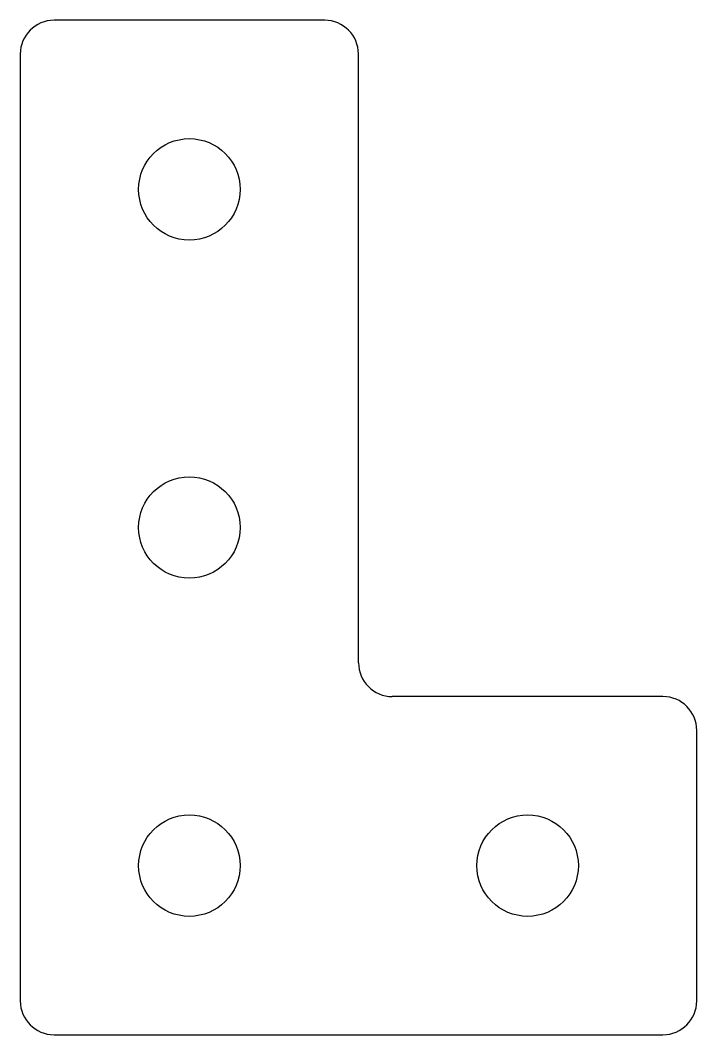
# Model space of a CAD drawing. Header units: millimetres. Extents: x 0 to 20, y 0 to 30.
import ezdxf

# ---------------------------------------------------------------- set-up
doc = ezdxf.new("R2010")
doc.units = ezdxf.units.MM

msp = doc.modelspace()

# ---------------------------------------------------------------- linework, layer by layer
at = {"color": 7, "linetype": 'Continuous', "lineweight": 25}
for p, q in [((9, 30), (1, 30)), ((0, 29), (0, 1)), ((10, 11), (10, 29)), ((19, 10), (11, 10)), ((20, 1), (20, 9)), ((1, 0), (19, 0))]:
    msp.add_line(p, q, dxfattribs=at)
for centre in [(5, 25), (5, 15), (5, 5), (15, 5)]:
    msp.add_circle(centre, 1.5, dxfattribs=at)
for centre, start, end in [((1, 29), 90, 180), ((9, 29), 0, 90), ((11, 11), 180, 270), ((19, 9), 0, 90), ((1, 1), 180, 270), ((19, 1), 270, 0)]:
    msp.add_arc(centre, 1, start, end, dxfattribs=at)

doc.saveas('drawing.dxf')
